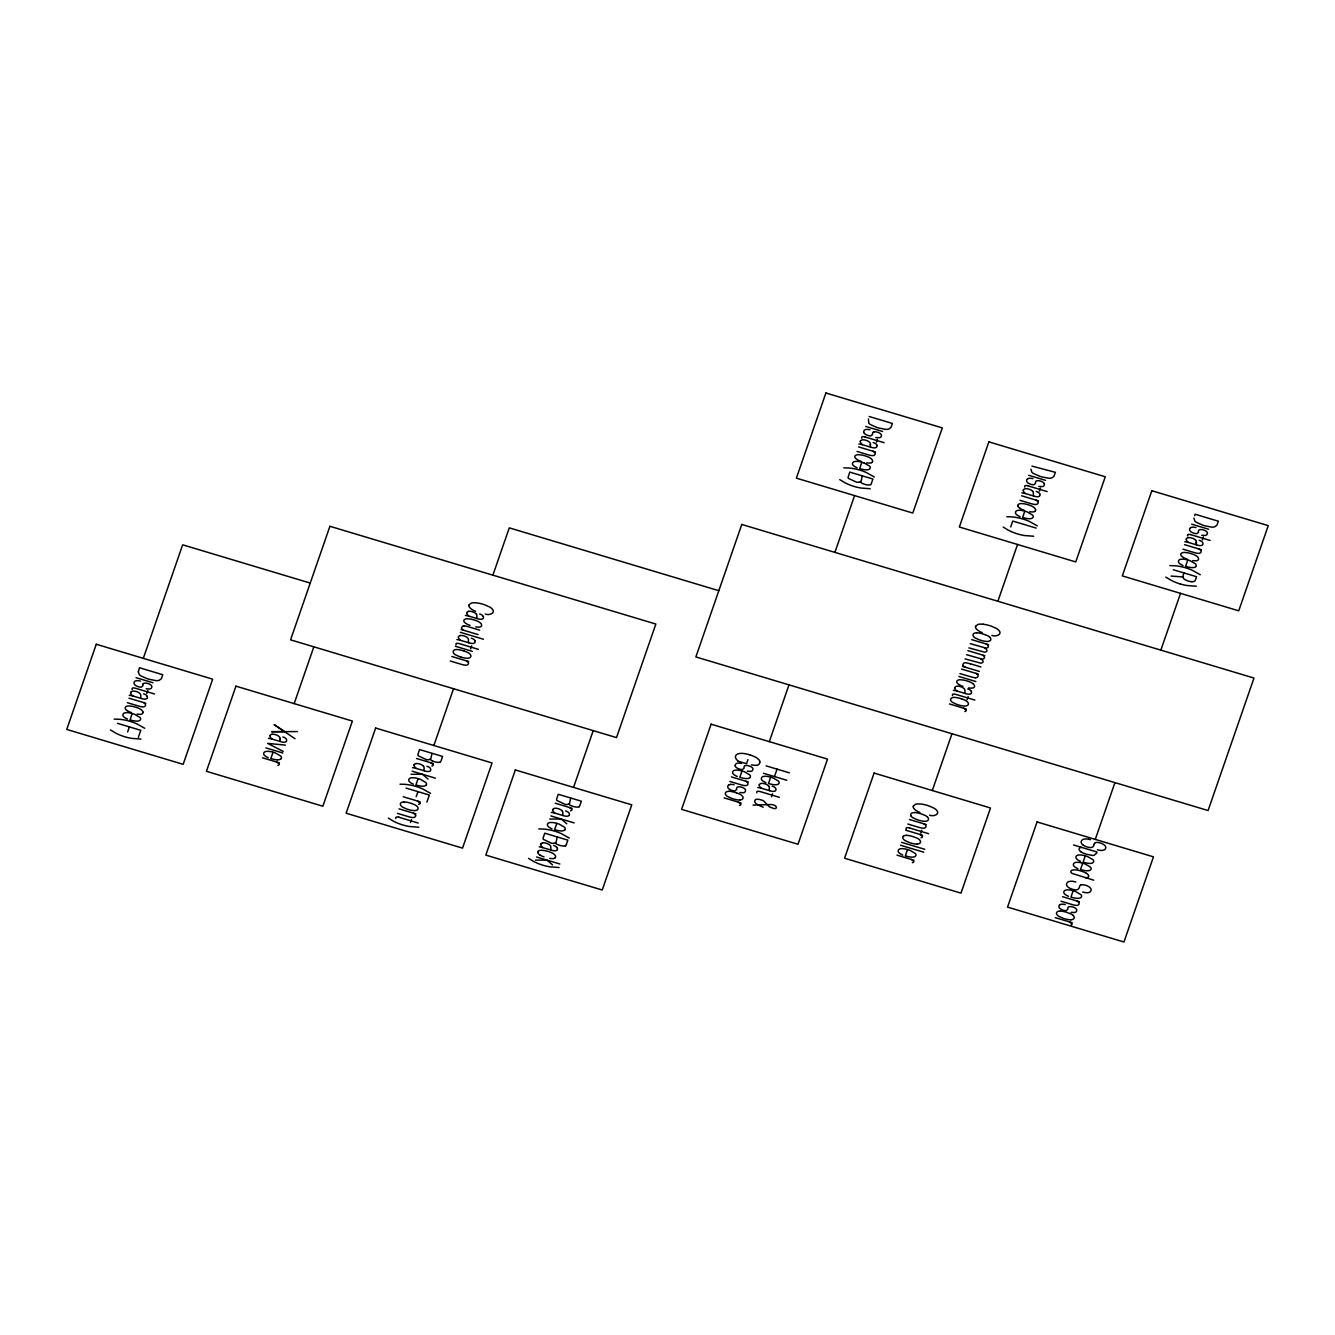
<?xml version="1.0" encoding="UTF-8"?>
<svg xmlns="http://www.w3.org/2000/svg" width="1335" height="1335" viewBox="0 0 1335 1335"><rect width="100%" height="100%" fill="white"/><g stroke="black" fill="none" stroke-linecap="round" stroke-linejoin="round"><path stroke-width="1.5" d="M280.016 739.807L280.05 738.472M860.491 441.251A7.059 2.904 16.2 0 1 862.26 439.849A4.856 2.002 16.2 0 1 869.586 442.336A6.575 2.703 16.2 0 1 870.337 443.504A15.553 6.391 16.2 0 1 870.387 444.021L870.37 445.423A27.418 11.281 16.2 0 0 870.553 447.075L870.754 447.175A13.483 5.557 16.2 0 0 872.523 447.659A4.389 1.802 16.2 0 0 875.66 447.676L876.428 447.308M955.026 687.608A7.059 2.904 16.2 0 1 956.794 686.207A4.856 2.002 16.2 0 1 964.12 688.676A6.575 2.703 16.2 0 1 964.871 689.861A15.553 6.391 16.2 0 1 964.921 690.362L964.921 691.78A27.418 11.281 16.2 0 0 965.088 693.432L965.305 693.533A13.483 5.557 16.2 0 0 967.057 694A4.389 1.802 16.2 0 0 970.195 694.033L970.979 693.666M870.403 444.338L870.37 445.239M415.619 815.685L415.585 816.035A10.513 4.322 16.2 0 1 415.402 816.536L414.501 817.304A4.222 1.736 16.2 0 1 412.999 817.554L411.747 817.437A12.833 5.29 16.2 0 1 407.876 816.486L397.48 813.382M1030.937 469.186L1031.771 472.039A7.509 3.087 16.2 0 0 1032.589 472.874A7.593 3.121 16.2 0 0 1033.24 473.358L1039.681 476.245A26.166 10.763 16.2 0 0 1041.901 476.929L1048.476 478.214A8.227 3.388 16.2 0 0 1051.713 477.947L1053.882 476.411L1055.401 472.34L1031.905 466.082M1193.907 518.063L1194.742 520.917A7.593 3.121 16.2 0 0 1196.227 522.235L1202.651 525.122A26.166 10.763 16.2 0 0 1204.871 525.806L1211.446 527.091A8.227 3.388 16.2 0 0 1214.683 526.824L1216.869 525.272L1218.388 521.217L1195.092 514.242L1194.658 515.677M868.417 418.873L868.801 423.162A7.593 3.121 16.2 0 0 870.27 424.48L876.711 427.367A26.166 10.763 16.2 0 0 878.931 428.051L885.505 429.336A8.227 3.388 16.2 0 0 888.743 429.069L890.912 427.534L892.431 423.462L869.152 416.487M565.639 845.873A6.859 2.82 16.2 0 1 557.596 844.538A3.655 1.502 16.2 0 1 555.844 843.436L557.162 837.162M143.312 658.372L182.661 544.813L310.237 583.078M132.215 713.574L130.012 719.915A29.02 11.948 16.2 0 0 133.483 720.733A9.428 3.871 16.2 0 0 136.387 721.134A7.176 2.954 16.2 0 0 140.142 720.082A9.779 4.022 16.2 0 0 140.642 718.881A7.543 3.104 16.2 0 0 139.975 717.446L134.518 714.242A41.752 17.171 16.2 0 0 131.447 713.341A8.294 3.404 16.2 0 0 125.323 712.756A6.792 2.787 16.2 0 0 123.471 713.574A12.415 5.106 16.2 0 0 122.853 714.976L122.937 715.56A6.525 2.687 16.2 0 0 123.521 716.545L124.322 717.295A5.307 2.186 16.2 0 0 125.306 717.946A32.39 13.333 16.2 0 0 127.459 719.081M127.626 731.981L129.395 726.891M146.767 693.482L147.801 690.512M138.356 737.337L140.776 730.312L117.513 723.336M273.024 752.239L270.821 758.58A29.02 11.948 16.2 0 0 274.292 759.398A9.428 3.871 16.2 0 0 277.196 759.799M294.167 703.612L313.842 646.824M418.072 778.655L415.886 784.997A29.02 11.948 16.2 0 0 419.34 785.814A9.428 3.871 16.2 0 0 422.244 786.215A7.176 2.954 16.2 0 0 426.015 785.164M416.186 796.728L417.955 791.622M433.858 745.497L453.533 688.726M492.882 575.168L509.286 527.859L718.814 590.687M431.939 753.507L430.621 759.782A3.655 1.502 16.2 0 0 432.273 760.933M410.462 822.544L411.497 819.59M470.654 648.86L471.689 645.906M426.9 802.068L429.336 795.059L406.074 788.084M556.778 823.395L554.592 829.736A29.02 11.948 16.2 0 0 558.047 830.554A9.428 3.871 16.2 0 0 560.95 830.954A7.176 2.954 16.2 0 0 564.722 829.903M573.549 787.4L593.224 730.612M570.646 798.23L569.327 804.521A3.655 1.502 16.2 0 0 570.996 805.656M566.457 844.137L567.842 840.132L544.747 833.19L543.128 838.03A9.245 3.805 16.2 0 0 543.328 839.365L551.472 843.236A5.774 2.37 16.2 0 0 553.591 843.37M741.993 771.013L739.807 777.354A29.02 11.948 16.2 0 0 743.261 778.171A9.428 3.871 16.2 0 0 746.165 778.572A7.176 2.954 16.2 0 0 749.936 777.537M747.95 759.598L746.532 763.703L738.105 761.184M861.826 462.294L859.64 468.635A29.02 11.948 16.2 0 0 863.111 469.469A9.428 3.871 16.2 0 0 866.014 469.87A7.176 2.954 16.2 0 0 869.769 468.819A9.779 4.022 16.2 0 0 870.27 467.6A7.543 3.104 16.2 0 0 869.602 466.165L864.146 462.978M769.31 741.643L788.985 684.872M834.909 552.39L854.584 495.602M862.21 476.061L860.891 482.352A3.655 1.502 16.2 0 0 862.543 483.504A6.859 2.82 16.2 0 0 870.687 484.789M876.394 442.202L877.429 439.248M770.695 777.22L768.493 783.545A29.02 11.948 16.2 0 0 771.964 784.379A9.428 3.871 16.2 0 0 774.867 784.78A7.176 2.954 16.2 0 0 778.639 783.728A9.779 4.022 16.2 0 0 779.123 782.51A7.543 3.104 16.2 0 0 778.455 781.075L772.998 777.888A41.752 17.171 16.2 0 0 769.928 776.987A8.294 3.404 16.2 0 0 763.804 776.386A6.792 2.787 16.2 0 0 761.951 777.22A12.415 5.106 16.2 0 0 761.334 778.605L761.417 779.206A6.525 2.687 16.2 0 0 762.001 780.191L762.802 780.925A5.307 2.186 16.2 0 0 763.787 781.576A32.39 13.333 16.2 0 0 765.94 782.711M774.484 776.569L777.053 769.144M771.513 796.795L772.531 793.824M1010.712 526.975L1012.764 521.067L1036.127 528.076M907.533 849.594L905.33 855.935A29.02 11.948 16.2 0 0 908.801 856.753A9.428 3.871 16.2 0 0 911.705 857.153A7.176 2.954 16.2 0 0 915.476 856.102A9.779 4.022 16.2 0 0 915.96 854.901A7.543 3.104 16.2 0 0 915.293 853.466L909.836 850.261A41.752 17.171 16.2 0 0 906.765 849.36A8.294 3.404 16.2 0 0 900.641 848.76A6.792 2.787 16.2 0 0 898.789 849.594A12.415 5.106 16.2 0 0 898.171 850.996L898.255 851.58A6.525 2.687 16.2 0 0 898.839 852.564L899.64 853.315A5.307 2.186 16.2 0 0 900.624 853.966A32.39 13.333 16.2 0 0 902.777 855.101M1024.813 511.171L1022.61 517.513A29.02 11.948 16.2 0 0 1026.081 518.347A9.428 3.871 16.2 0 0 1028.985 518.731A7.176 2.954 16.2 0 0 1032.756 517.696A9.779 4.022 16.2 0 0 1033.24 516.478A7.543 3.104 16.2 0 0 1032.572 515.043L1027.116 511.856A41.752 17.171 16.2 0 0 1024.045 510.938A8.294 3.404 16.2 0 0 1017.921 510.354A6.792 2.787 16.2 0 0 1016.068 511.188A12.415 5.106 16.2 0 0 1015.451 512.573L1015.534 513.157A6.525 2.687 16.2 0 0 1016.119 514.159L1016.92 514.893A5.307 2.186 16.2 0 0 1017.904 515.544A32.39 13.333 16.2 0 0 1020.057 516.678M932.297 790.52L951.972 733.733M997.879 601.267L1017.554 544.48M920.816 833.173L921.834 830.22M967.107 699.59L968.142 696.636M1039.381 491.08L1040.399 488.126M1073.156 890.795L1070.97 897.137A29.02 11.948 16.2 0 0 1074.425 897.954A9.428 3.871 16.2 0 0 1077.328 898.355A7.176 2.954 16.2 0 0 1081.1 897.304A9.779 4.022 16.2 0 0 1081.6 896.102A7.543 3.104 16.2 0 0 1080.933 894.667L1075.476 891.463A41.752 17.171 16.2 0 0 1072.405 890.562A8.294 3.404 16.2 0 0 1066.281 889.961A6.792 2.787 16.2 0 0 1064.429 890.795A12.415 5.106 16.2 0 0 1063.811 892.197L1063.878 892.781A6.525 2.687 16.2 0 0 1064.462 893.766L1065.263 894.517A5.307 2.186 16.2 0 0 1066.264 895.168A32.39 13.333 16.2 0 0 1068.417 896.302M1082.718 863.228L1080.516 869.569A29.02 11.948 16.2 0 0 1083.987 870.387A9.428 3.871 16.2 0 0 1086.89 870.787A7.176 2.954 16.2 0 0 1090.662 869.736A9.779 4.022 16.2 0 0 1091.146 868.534A7.543 3.104 16.2 0 0 1090.478 867.099L1085.021 863.895A41.752 17.171 16.2 0 0 1081.951 862.994A8.294 3.404 16.2 0 0 1075.826 862.41A6.792 2.787 16.2 0 0 1073.974 863.228A12.415 5.106 16.2 0 0 1073.373 864.629L1073.44 865.213A6.525 2.687 16.2 0 0 1074.024 866.198L1074.825 866.949A5.307 2.186 16.2 0 0 1075.81 867.6A32.39 13.333 16.2 0 0 1077.962 868.735M1085.272 855.868L1083.069 862.21A29.02 11.948 16.2 0 0 1086.54 863.044A9.428 3.871 16.2 0 0 1089.443 863.428A7.176 2.954 16.2 0 0 1093.198 862.393A9.779 4.022 16.2 0 0 1093.699 861.175A7.543 3.104 16.2 0 0 1093.031 859.74L1087.574 856.553A41.752 17.171 16.2 0 0 1084.504 855.635A8.294 3.404 16.2 0 0 1078.38 855.051A6.792 2.787 16.2 0 0 1076.527 855.885A12.415 5.106 16.2 0 0 1075.91 857.27L1075.993 857.854A6.525 2.687 16.2 0 0 1076.577 858.839L1077.378 859.59A5.307 2.186 16.2 0 0 1078.363 860.241A32.39 13.333 16.2 0 0 1080.516 861.375M1187.783 560.049L1185.58 566.39A29.02 11.948 16.2 0 0 1189.051 567.208A9.428 3.871 16.2 0 0 1191.955 567.609A7.176 2.954 16.2 0 0 1195.726 566.574M1183.961 572.949L1183.261 574.968A23.563 9.695 16.2 0 0 1183.044 576.219L1183.044 576.353A32.257 13.267 16.2 0 0 1183.06 577.054A15.136 6.224 16.2 0 0 1183.361 578.055L1184.162 579.073A6.909 2.837 16.2 0 0 1185.43 579.907A7.159 2.954 16.2 0 0 1187.299 580.725A5.774 2.386 16.2 0 0 1191.271 581.676M1095.267 839.398L1114.942 782.61M1160.849 650.128L1180.524 593.357M1202.351 539.957L1203.369 536.987M147.217 698.122L147.234 698.088A12.015 4.939 16.2 0 0 147.2 696.353M474.926 642.469L474.943 642.435A12.015 4.939 16.2 0 0 474.91 640.7M483.32 618.272L483.32 618.239A12.015 4.939 16.2 0 0 483.287 616.503M430.554 770.529L430.571 770.479A12.015 4.939 16.2 0 0 430.537 768.743A4.889 2.019 16.2 0 0 429.453 767.441A3.671 1.519 16.2 0 0 426.9 766.273M557.296 849.778L557.312 849.744A12.015 4.939 16.2 0 0 557.279 848.009M876.845 446.841L876.861 446.808A12.015 4.939 16.2 0 0 876.828 445.072M775.785 790.403L775.785 790.353A12.015 4.939 16.2 0 0 775.752 788.618A4.889 2.019 16.2 0 0 774.684 787.316A3.671 1.519 16.2 0 0 772.131 786.148M971.379 693.199L971.396 693.149A12.015 4.939 16.2 0 0 971.363 691.43M1202.802 544.597L1202.802 544.563A12.015 4.939 16.2 0 0 1202.768 542.828A4.889 2.019 16.2 0 0 1201.7 541.526A3.671 1.519 16.2 0 0 1199.147 540.358M569.244 815.301L569.277 815.218A12.015 4.939 16.2 0 0 569.244 813.482A4.889 2.019 16.2 0 0 568.159 812.181A3.671 1.519 16.2 0 0 565.606 811.012M1039.798 495.769L1039.832 495.686A12.015 4.939 16.2 0 0 1039.798 493.95M538.072 851.396L538.823 850.795A8.811 3.621 16.2 0 1 541.409 850.245L544.597 850.579A15.987 6.575 16.2 0 1 548.535 851.58A10.93 4.489 16.2 0 1 552.557 853.182L554.309 854.35A11.464 4.723 16.2 0 1 555.61 856.403A8.277 3.404 16.2 0 1 554.743 858.121M903.311 836.377L903.061 836.711A11.297 4.639 16.2 0 0 902.894 837.078A8.811 3.621 16.2 0 0 903.344 839.031L903.561 839.314A6.909 2.854 16.2 0 0 905.13 840.616L909.419 842.552A16.738 6.892 16.2 0 0 910.837 843.002A9.712 4.005 16.2 0 0 917.295 844.087M143.195 683.737L142.795 684.721A10.43 4.289 16.2 0 1 142.895 685.806L141.343 687.091A2.92 1.202 16.2 0 1 140.225 687.108A4.672 1.919 16.2 0 1 137.622 686.49L135.786 685.556A6.875 2.82 16.2 0 1 134.985 684.922A5.774 2.37 16.2 0 1 134.168 683.87L134.051 683.453A11.197 4.606 16.2 0 1 135.169 681.1A5.941 2.453 16.2 0 1 136.854 680.683L137.805 680.683A3.955 1.635 16.2 0 1 138.723 680.767L140.375 681.034M1080.549 885.088L1079.965 885.589A11.364 4.672 16.2 0 0 1079.564 886.49A25.448 10.48 16.2 0 1 1078.263 889.127A7.96 3.271 16.2 0 1 1077.161 889.677A4.138 1.702 16.2 0 1 1075.593 889.861A4.806 1.986 16.2 0 1 1073.64 889.561A15.953 6.558 16.2 0 1 1071.771 889.06A5.924 2.436 16.2 0 1 1068.701 887.558A7.96 3.271 16.2 0 1 1066.698 885.289A11.531 4.739 16.2 0 1 1066.782 883.303L1067.399 882.502A8.227 3.388 16.2 0 1 1068.15 881.868A9.629 3.972 16.2 0 1 1071.554 881.25A4.606 1.902 16.2 0 1 1073.323 881.417L1074.091 881.601A31.606 13 16.2 0 1 1075.843 882.018M440.216 762.018L440.483 761.801A27.935 11.498 16.2 0 0 441.201 760.466L442.636 756.461L419.524 749.536L417.905 754.442A9.245 3.805 16.2 0 0 418.105 755.71L426.249 759.582M1095.217 842.769L1094.633 843.269A11.364 4.672 16.2 0 0 1094.216 844.171M565.373 845.706L565.706 845.455A27.935 11.498 16.2 0 0 566.424 844.12M482.903 618.739L482.102 619.09A4.389 1.802 16.2 0 1 478.981 619.09A13.483 5.557 16.2 0 1 477.229 618.606L468.919 616.136A8.794 3.621 16.2 0 0 465.314 615.435M286.074 741.693L285.29 742.043A4.389 1.802 16.2 0 1 282.169 742.043A13.483 5.557 16.2 0 1 280.417 741.559L272.09 739.073A8.794 3.621 16.2 0 0 268.485 738.372M430.137 770.996L429.336 771.346A4.389 1.802 16.2 0 1 426.215 771.33A13.483 5.557 16.2 0 1 424.463 770.846L416.153 768.376A8.794 3.621 16.2 0 0 412.548 767.675M568.843 815.718L568.042 816.069A4.389 1.802 16.2 0 1 564.922 816.069A13.483 5.557 16.2 0 1 563.17 815.585L554.859 813.115A8.794 3.621 16.2 0 0 551.255 812.414M1202.251 545.131L1201.583 545.414A4.389 1.802 16.2 0 1 1198.463 545.414A13.483 5.557 16.2 0 1 1196.711 544.914L1188.4 542.444A8.794 3.621 16.2 0 0 1184.796 541.743M146.817 698.589L146.016 698.939A4.389 1.802 16.2 0 1 142.895 698.923A13.483 5.557 16.2 0 1 141.143 698.439L132.816 695.969M474.509 642.936L473.725 643.286A4.389 1.802 16.2 0 1 470.604 643.27A13.483 5.557 16.2 0 1 468.852 642.786L460.525 640.316A8.794 3.621 16.2 0 0 456.92 639.615M1039.348 496.219L1038.613 496.537A4.389 1.802 16.2 0 1 1035.493 496.537A13.483 5.557 16.2 0 1 1033.741 496.053L1025.43 493.566A8.794 3.621 16.2 0 0 1021.809 492.865M556.879 850.245L556.078 850.595A4.389 1.802 16.2 0 1 552.957 850.595A13.483 5.557 16.2 0 1 551.205 850.111M775.368 790.871L774.567 791.221A4.389 1.802 16.2 0 1 771.446 791.204A13.483 5.557 16.2 0 1 769.694 790.72L761.384 788.251A8.794 3.621 16.2 0 0 757.779 787.55M874.058 431.906L875.493 431.806A3.287 1.352 16.2 0 1 876.444 431.923L878.13 432.406A4.038 1.652 16.2 0 1 879.548 433.057L880.049 433.391A5.824 2.403 16.2 0 1 880.683 433.908L880.85 434.075A4.489 1.836 16.2 0 1 881.35 434.86A12.883 5.307 16.2 0 1 881.3 436.094A10.663 4.389 16.2 0 1 880.766 437.046A6.725 2.77 16.2 0 1 879.281 437.73L875.777 437.546M730.612 784.429L731.563 784.396A3.955 1.635 16.2 0 1 732.464 784.479L734.116 784.746M753.04 805.105L771.463 804.521A6.542 2.687 16.2 0 1 773.716 805.005L774.066 805.139A2.536 1.051 16.2 0 1 775.001 805.572L775.919 806.373A5.957 2.453 16.2 0 1 776.336 807.808L775.819 808.359A3.137 1.285 16.2 0 1 775.101 808.543L774.784 808.576A3.721 1.535 16.2 0 1 773.799 808.526L769.461 806.874L763.703 800.967A6.024 2.47 16.2 0 0 761.701 800.049L759.064 799.365A5.056 2.086 16.2 0 0 757.396 799.264L756.411 799.365A6.959 2.854 16.2 0 0 755.343 799.732C752.273 803.353 760.566 805.973 763.186 807.241M843.803 467.851L848.776 468.001A24.113 9.929 16.2 0 1 859.873 470.12A22.778 9.378 16.2 0 1 866.432 472.59L874.325 476.995M1006.79 516.712L1011.746 516.879A24.113 9.929 16.2 0 1 1022.844 518.998A22.778 9.378 16.2 0 1 1029.402 521.451L1037.312 525.873M1169.76 565.589L1174.717 565.74A24.113 9.929 16.2 0 1 1185.814 567.859A22.778 9.378 16.2 0 1 1192.372 570.329L1200.282 574.751M114.176 719.114L119.149 719.265A24.113 9.929 16.2 0 1 130.246 721.384A22.778 9.378 16.2 0 1 136.804 723.854L144.714 728.276M400.049 784.196L405.006 784.346A24.113 9.929 16.2 0 1 416.103 786.465A22.778 9.378 16.2 0 1 422.678 788.935L430.571 793.357M538.756 828.935L543.712 829.085A24.113 9.929 16.2 0 1 554.826 831.204A22.778 9.378 16.2 0 1 561.384 833.674L569.277 838.08M297.438 731.58L271.572 731.697L284.539 731.63L274.109 724.588L295.018 738.739M411.013 774.317L422.444 774.267L428.051 779.073M549.736 819.039L561.151 818.989L566.774 823.812M535.485 860.141L546.899 860.09L552.523 864.896M870.253 488.743L861.075 488.043A22.778 9.378 16.2 0 1 854.2 486.474A23.913 9.846 16.2 0 1 844.755 482.636L839.732 479.599M1033.707 536.236L1024.529 535.535A22.778 9.378 16.2 0 1 1017.654 533.95A23.913 9.846 16.2 0 1 1008.209 530.129L1003.186 527.091M1196.293 586.232L1187.115 585.531A22.778 9.378 16.2 0 1 1180.24 583.962M140.959 739.073L131.781 738.372A22.778 9.378 16.2 0 1 124.906 736.803A23.913 9.846 16.2 0 1 115.461 732.965L110.438 729.928M418.823 827.233L409.645 826.532A22.778 9.378 16.2 0 1 402.769 824.963A23.913 9.846 16.2 0 1 393.324 821.125L388.301 818.088M559.081 867.533L549.886 866.816A22.778 9.378 16.2 0 1 543.028 865.247A23.913 9.846 16.2 0 1 533.566 861.425L528.56 858.372M975.484 677.746L974.233 677.629A12.833 5.29 16.2 0 1 970.361 676.678L959.965 673.591M1182.943 576.954L1171.095 576.069M285.39 745.114L267.634 743.378L283.204 751.421M983.211 624.246L980.391 624.096A8.978 3.688 16.2 0 0 977.787 624.563L976.219 625.748A16.07 6.608 16.2 0 0 975.885 626.415M1038.764 486.424L1042.251 486.591A6.725 2.77 16.2 0 0 1043.72 485.923A10.663 4.389 16.2 0 0 1044.27 484.972A12.883 5.307 16.2 0 0 1044.337 483.737M1201.734 535.285L1205.238 535.468A6.725 2.77 16.2 0 0 1206.707 534.801A10.663 4.389 16.2 0 0 1207.241 533.85A12.883 5.307 16.2 0 0 1207.307 532.615A4.489 1.836 16.2 0 0 1206.807 531.831L1206.64 531.664A5.824 2.403 16.2 0 0 1205.989 531.13L1205.505 530.813A4.038 1.652 16.2 0 0 1204.087 530.162L1202.401 529.678A3.287 1.352 16.2 0 0 1201.433 529.561L1200.015 529.645A5.09 2.086 16.2 0 0 1198.78 530.212L1198.379 531.197A10.43 4.289 16.2 0 1 1198.463 532.281L1196.928 533.566A2.92 1.202 16.2 0 1 1195.793 533.583A4.672 1.919 16.2 0 1 1193.206 532.965L1191.354 532.031A6.875 2.82 16.2 0 1 1190.553 531.413A5.774 2.37 16.2 0 1 1189.735 530.345L1189.619 529.928A11.197 4.606 16.2 0 1 1190.737 527.575M146.149 688.81L149.654 688.993A6.725 2.77 16.2 0 0 151.122 688.326A10.663 4.389 16.2 0 0 151.673 687.375A12.883 5.307 16.2 0 0 151.739 686.14A4.489 1.836 16.2 0 0 151.222 685.356L151.055 685.172A5.824 2.403 16.2 0 0 150.421 684.655L149.921 684.338A4.038 1.652 16.2 0 0 148.519 683.687L146.833 683.203A3.287 1.352 16.2 0 0 145.865 683.086L144.43 683.17A5.09 2.086 16.2 0 0 143.195 683.737M747.3 771.213L750.787 771.396A6.725 2.77 16.2 0 0 752.256 770.729A10.663 4.389 16.2 0 0 752.807 769.778A12.883 5.307 16.2 0 0 752.873 768.543A4.489 1.836 16.2 0 0 752.356 767.742L752.189 767.575A5.824 2.403 16.2 0 0 751.555 767.058L751.054 766.741A4.038 1.652 16.2 0 0 749.653 766.09L747.967 765.606A3.287 1.352 16.2 0 0 746.999 765.489L745.581 765.572A5.09 2.086 16.2 0 0 744.346 766.14L743.962 767.241A10.43 4.289 16.2 0 1 744.029 768.209L742.494 769.494A2.92 1.202 16.2 0 1 741.359 769.511A4.672 1.919 16.2 0 1 738.756 768.893L736.92 767.959A6.875 2.82 16.2 0 1 736.119 767.325A5.774 2.37 16.2 0 1 735.301 766.273L735.184 765.839M739.907 792.539L743.411 792.723A6.725 2.77 16.2 0 0 744.88 792.039A10.663 4.389 16.2 0 0 745.414 791.088A12.883 5.307 16.2 0 0 745.481 789.853A4.489 1.836 16.2 0 0 744.98 789.068L744.813 788.902A5.824 2.403 16.2 0 0 744.162 788.384L743.678 788.067A4.038 1.652 16.2 0 0 742.26 787.4L740.575 786.932A3.287 1.352 16.2 0 0 739.607 786.799L738.188 786.899A5.09 2.086 16.2 0 0 736.953 787.45L736.553 788.451A10.43 4.289 16.2 0 1 736.636 789.536L735.101 790.821A2.92 1.202 16.2 0 1 733.966 790.837A4.672 1.919 16.2 0 1 731.38 790.22L729.544 789.285A6.875 2.82 16.2 0 1 728.726 788.651A5.774 2.37 16.2 0 1 727.909 787.583L727.792 787.166A11.197 4.606 16.2 0 1 728.91 784.83M1071.071 912.322L1074.575 912.506A6.725 2.77 16.2 0 0 1076.043 911.822A10.663 4.389 16.2 0 0 1076.577 910.87A12.883 5.307 16.2 0 0 1076.661 909.636A4.489 1.836 16.2 0 0 1076.143 908.851L1075.977 908.684A5.824 2.403 16.2 0 0 1075.326 908.167L1074.842 907.85A4.038 1.652 16.2 0 0 1073.423 907.183L1071.738 906.715A3.287 1.352 16.2 0 0 1070.77 906.582L1069.352 906.682A5.09 2.086 16.2 0 0 1068.117 907.233L1067.75 908.351A10.43 4.289 16.2 0 1 1067.8 909.302L1066.264 910.603A2.92 1.202 16.2 0 1 1065.13 910.62M970.328 643.654L985.714 648.042A4.088 1.685 16.2 0 0 987.299 647.842L988.084 647.241A8.728 3.588 16.2 0 0 988.3 646.724L988.334 646.374A5.857 2.403 16.2 0 0 986.815 644.371L986.231 643.987M966.523 654.667L981.892 659.056A4.088 1.685 16.2 0 0 983.495 658.839L984.279 658.238A8.728 3.588 16.2 0 0 984.496 657.721L984.512 657.371A5.857 2.403 16.2 0 0 982.994 655.368M870.003 429.753L868.351 429.486A3.955 1.635 16.2 0 0 867.433 429.403L866.498 429.419A5.941 2.453 16.2 0 0 864.896 429.87A11.197 4.606 16.2 0 0 863.728 432.173M1032.973 478.631L1031.321 478.364A3.955 1.635 16.2 0 0 1030.42 478.28L1029.469 478.297A5.941 2.453 16.2 0 0 1027.867 478.748M1195.943 527.509L1194.291 527.242A3.955 1.635 16.2 0 0 1193.39 527.158L1192.439 527.175A5.941 2.453 16.2 0 0 1190.837 527.625M741.509 763.436L739.857 763.169A3.955 1.635 16.2 0 0 738.956 763.086L738.005 763.103A5.941 2.453 16.2 0 0 736.403 763.553A11.197 4.606 16.2 0 0 735.235 765.856M1065.28 904.529L1063.628 904.262A3.955 1.635 16.2 0 0 1062.727 904.179L1061.792 904.196A5.941 2.453 16.2 0 0 1060.174 904.646M991.855 635.36C995.309 637.095 1003.169 634.609 998.697 630.187A9.779 4.022 16.2 0 0 996.411 628.418L991.421 626.198A17.121 7.042 16.2 0 0 983.194 624.229M485.222 614C488.693 615.735 496.52 613.249 492.064 608.827A9.779 4.022 16.2 0 0 489.761 607.058L484.789 604.838A17.121 7.042 16.2 0 0 476.562 602.869L473.758 602.736A8.978 3.688 16.2 0 0 471.155 603.203L469.586 604.388A16.07 6.608 16.2 0 0 469.252 605.055M929.56 815.151C932.981 816.87 940.875 814.433 936.386 809.978A9.779 4.022 16.2 0 0 934.099 808.209L929.127 806.006A17.121 7.042 16.2 0 0 920.9 804.02L918.079 803.887A8.978 3.688 16.2 0 0 915.476 804.354L913.908 805.539A16.07 6.608 16.2 0 0 913.574 806.207M751.471 764.855L754.108 765.255A5.907 2.436 16.2 0 0 754.709 765.305A7.176 2.954 16.2 0 0 756.411 765.239M1097.37 849.778L1100.39 850.362A4.389 1.802 16.2 0 0 1101.308 850.428A6.141 2.52 16.2 0 0 1102.944 850.295A9.045 3.721 16.2 0 0 1104.379 849.778A10.43 4.289 16.2 0 0 1105.063 849.294L1105.18 849.143A28.385 11.681 16.2 0 0 1105.43 848.693L1105.58 848.359A11.03 4.539 16.2 0 0 1105.43 846.273A7.71 3.171 16.2 0 0 1104.162 844.888A5.841 2.403 16.2 0 0 1098.355 842.535A5.407 2.219 16.2 0 0 1095.434 842.652M1082.702 892.08L1085.739 892.664A4.389 1.802 16.2 0 0 1086.64 892.748A6.141 2.52 16.2 0 0 1088.275 892.614A9.045 3.721 16.2 0 0 1089.71 892.097A10.43 4.289 16.2 0 0 1090.395 891.613L1090.511 891.463A28.385 11.681 16.2 0 0 1090.762 891.012L1090.929 890.679A11.03 4.539 16.2 0 0 1090.762 888.593A7.71 3.171 16.2 0 0 1089.494 887.208A5.924 2.436 16.2 0 0 1085.822 885.305A5.841 2.403 16.2 0 0 1083.703 884.855A5.407 2.219 16.2 0 0 1080.766 884.972M1088.759 839.281L1087.992 839.114A4.606 1.902 16.2 0 0 1086.223 838.947A9.629 3.972 16.2 0 0 1082.802 839.531A8.227 3.388 16.2 0 0 1082.084 840.182M861.042 461.259L859.49 460.742A4.489 1.852 16.2 0 1 858.705 460.408A13.066 5.373 16.2 0 1 856.786 459.273A6.391 2.637 16.2 0 1 854.834 456.854A11.798 4.856 16.2 0 1 855.067 455.802L855.818 455.218A8.811 3.621 16.2 0 1 858.405 454.668L861.609 455.001A15.987 6.575 16.2 0 1 865.547 456.003A10.93 4.489 16.2 0 1 869.552 457.588L871.304 458.773A11.464 4.723 16.2 0 1 872.606 460.825A8.277 3.404 16.2 0 1 871.738 462.544M1024.012 510.137L1022.46 509.62A4.489 1.852 16.2 0 1 1021.692 509.269A13.066 5.373 16.2 0 1 1019.756 508.151M1186.982 559.015L1185.43 558.497A4.489 1.852 16.2 0 1 1184.662 558.147A13.066 5.373 16.2 0 1 1182.727 557.029A6.391 2.637 16.2 0 1 1180.791 554.592A11.798 4.856 16.2 0 1 1181.024 553.558L1181.775 552.974A8.811 3.621 16.2 0 1 1184.362 552.423L1187.549 552.74A15.987 6.575 16.2 0 1 1191.487 553.758A10.93 4.489 16.2 0 1 1195.509 555.343L1197.261 556.528A11.464 4.723 16.2 0 1 1198.546 558.564A8.277 3.404 16.2 0 1 1197.695 560.299A4.956 2.036 16.2 0 1 1196.344 560.75A7.66 3.154 16.2 0 1 1194.641 560.783A12.983 5.34 16.2 0 1 1192.689 560.567M962.952 686.323L961.4 685.823A4.489 1.852 16.2 0 1 960.633 685.472A13.066 5.373 16.2 0 1 958.697 684.338A6.391 2.637 16.2 0 1 956.761 681.918A11.798 4.856 16.2 0 1 956.978 680.867L957.729 680.283A8.811 3.621 16.2 0 1 960.316 679.732L963.52 680.066A15.987 6.575 16.2 0 1 967.458 681.067A10.93 4.489 16.2 0 1 971.463 682.669L973.232 683.837M470.053 625.347L468.502 624.83A4.489 1.852 16.2 0 1 467.734 624.48A13.066 5.373 16.2 0 1 465.798 623.345A6.391 2.637 16.2 0 1 463.862 620.925A11.798 4.856 16.2 0 1 464.079 619.891L464.83 619.307A8.811 3.621 16.2 0 1 467.417 618.739L470.621 619.073A15.987 6.575 16.2 0 1 474.559 620.074A10.93 4.489 16.2 0 1 478.564 621.676L480.333 622.844A11.464 4.723 16.2 0 1 481.618 624.897A8.277 3.404 16.2 0 1 480.75 626.616A4.956 2.036 16.2 0 1 479.415 627.083A7.66 3.154 16.2 0 1 477.696 627.116A12.983 5.34 16.2 0 1 475.761 626.899M131.414 712.54L129.862 712.022A4.489 1.852 16.2 0 1 129.078 711.672A13.066 5.373 16.2 0 1 127.159 710.554M544.029 856.853L542.477 856.336A4.489 1.852 16.2 0 1 541.71 855.985A13.066 5.373 16.2 0 1 539.774 854.851M539.29 846.941A8.794 3.621 16.2 0 1 542.894 847.658L551.205 850.111M870.553 447.125L862.443 444.705A8.794 3.621 16.2 0 0 858.839 444.004M965.088 693.466L956.995 691.046A8.794 3.621 16.2 0 0 953.374 690.345M865.714 426.416L882.585 431.472M1028.684 475.293L1045.555 480.35M1191.654 524.171L1208.542 529.227M864.83 436.912L884.154 442.703M1027.816 485.79L1047.141 491.58M1190.787 534.667L1210.111 540.458M858.605 446.908L875.476 451.964M1021.575 495.786L1038.463 500.842M1184.562 544.663L1201.433 549.72M857.037 451.447L867.416 454.551A12.833 5.29 16.2 0 0 871.321 455.519L872.556 455.602A4.222 1.736 16.2 0 0 874.058 455.352L874.959 454.584A10.513 4.322 16.2 0 0 875.143 454.1L875.176 453.733A6.325 2.603 16.2 0 0 873.657 451.647L873.073 451.247M1020.007 500.325L1030.386 503.428A12.833 5.29 16.2 0 0 1034.291 504.396L1035.526 504.48A4.222 1.736 16.2 0 0 1037.028 504.23L1037.929 503.462A10.513 4.322 16.2 0 0 1038.129 502.961L1038.146 502.611A6.325 2.603 16.2 0 0 1036.644 500.508L1036.043 500.124M1182.977 549.186L1193.373 552.306A12.833 5.29 16.2 0 0 1197.261 553.274L1198.513 553.358A4.222 1.736 16.2 0 0 1200.015 553.107L1200.899 552.34A10.513 4.322 16.2 0 0 1201.1 551.839L1201.116 551.489A6.325 2.603 16.2 0 0 1199.614 549.386L1199.014 549.002M1173.298 569.745L1196.577 576.72L1195.342 580.141A7.876 3.237 16.2 0 1 1192.889 581.726M971.73 639.632L988.651 644.722M968.876 647.892L984.462 652.114A4.038 1.652 16.2 0 0 985.614 651.997L986.598 651.413A8.36 3.438 16.2 0 0 986.899 650.779A6.108 2.52 16.2 0 0 986.014 648.96L984.646 647.942M967.908 650.646L984.846 655.719M965.055 658.889L980.658 663.128A4.038 1.652 16.2 0 0 981.792 662.994L982.777 662.41A8.36 3.438 16.2 0 0 983.077 661.776A6.108 2.52 16.2 0 0 982.21 659.974L980.824 658.956M970.445 663.795L980.891 666.933M962.468 666.332L979.356 671.405M961.534 669.052L978.405 674.108M958.964 676.478L975.835 681.534M974.867 700.091L955.543 694.3A4.272 1.752 16.2 0 0 953.023 694.1A5.407 2.219 16.2 0 0 952.522 695.585M949.435 703.945L966.323 709.019M479.615 630.137L469.169 626.999A9.846 4.055 16.2 0 0 463.996 625.881M461.192 629.536L478.064 634.592M460.291 632.306L483.487 639.248M478.414 649.361L459.09 643.57A4.272 1.752 16.2 0 0 456.553 643.37A5.407 2.219 16.2 0 0 456.069 644.855M455.385 646.273L472.273 651.346M451.847 656.486L468.735 661.543M1073.524 844.972L1096.869 851.964A7.609 3.137 16.2 0 1 1096.803 852.898L1093.999 855.368A5.791 2.386 16.2 0 1 1092.614 855.451L1086.423 854.233A9.662 3.972 16.2 0 1 1080.566 851.596M450.279 661.025L460.658 664.129A12.833 5.29 16.2 0 0 464.563 665.097L465.798 665.18A4.222 1.736 16.2 0 0 467.3 664.93L468.201 664.163A10.513 4.322 16.2 0 0 468.385 663.679L468.418 663.311A6.325 2.603 16.2 0 0 466.916 661.226L466.315 660.825M766.073 765.856L789.352 772.832M763.486 773.282L786.782 780.257M909.402 819.49L926.273 824.546M907.833 824.029L918.213 827.133A12.833 5.29 16.2 0 0 922.101 828.101L923.353 828.184A4.222 1.736 16.2 0 0 924.855 827.934L925.739 827.166A10.513 4.322 16.2 0 0 925.939 826.682L925.973 826.315A6.325 2.603 16.2 0 0 924.454 824.229L923.87 823.828M1093.732 880.182L1072.088 873.407A4.873 2.002 16.2 0 1 1070.837 871.655L1070.904 871.371A7.426 3.054 16.2 0 1 1074.224 869.853A9.629 3.955 16.2 0 1 1080.432 870.871A12.232 5.04 16.2 0 1 1086.523 873.34M909.252 827.884L928.576 833.674M731.396 776.903L748.267 781.96M905.697 830.186L922.568 835.243M729.828 781.442L740.207 784.546A12.833 5.29 16.2 0 0 744.112 785.514L745.347 785.597A4.222 1.736 16.2 0 0 746.849 785.347L747.733 784.58A10.513 4.322 16.2 0 0 747.934 784.096L747.967 783.728A6.325 2.603 16.2 0 0 746.449 781.642L745.864 781.242M779.273 797.295L759.949 791.505A4.272 1.752 16.2 0 0 757.412 791.305A5.407 2.219 16.2 0 0 756.912 792.79M901.542 842.335L924.738 849.277M900.524 845.255L923.72 852.197M1062.56 896.686L1079.431 901.742M724.121 797.879L740.992 802.952M1060.991 901.225L1071.371 904.329A12.833 5.29 16.2 0 0 1075.276 905.297L1076.511 905.38A4.222 1.736 16.2 0 0 1078.013 905.13L1078.914 904.362A10.513 4.322 16.2 0 0 1079.097 903.878L1079.131 903.511A6.325 2.603 16.2 0 0 1077.612 901.425L1077.028 901.025M897.037 855.151L913.924 860.207M1055.284 917.662L1072.172 922.735M416.503 758.48L433.374 763.553M136.087 677.696L152.958 682.752M555.21 803.219L572.081 808.276M154.526 693.983L135.202 688.176A4.272 1.752 16.2 0 0 132.682 687.992A5.407 2.219 16.2 0 0 132.182 689.477M412.098 771.179L435.394 778.171M550.821 815.919L574.1 822.894M128.978 698.188L145.865 703.245M127.409 702.711L137.789 705.831A12.833 5.29 16.2 0 0 141.694 706.799L142.928 706.883A4.222 1.736 16.2 0 0 144.43 706.632L145.331 705.865A10.513 4.322 16.2 0 0 145.515 705.364L145.548 705.014A6.325 2.603 16.2 0 0 144.046 702.911M265.949 747.917L282.836 752.99M403.237 796.761L420.124 801.818M262.528 757.796L279.416 762.852M399.048 808.86L415.919 813.916M536.57 857.003L559.849 863.995M398.898 817.254L418.222 823.044M961.751 698.872L965.021 700.191A7.159 2.954 16.2 0 1 967.207 701.643A8.661 3.554 16.2 0 1 968.109 704.713A7.693 3.171 16.2 0 1 965.088 706.048A9.712 4.005 16.2 0 1 958.68 704.98A16.738 6.892 16.2 0 1 957.245 704.563L952.956 702.627A6.909 2.854 16.2 0 1 951.388 701.326L951.171 701.042A8.811 3.621 16.2 0 1 950.72 699.089A11.297 4.639 16.2 0 1 950.887 698.722L951.137 698.389A7.259 2.987 16.2 0 1 954.391 697.387A11.147 4.589 16.2 0 1 961.701 698.939M464.296 651.063L467.55 652.381A7.159 2.954 16.2 0 1 469.736 653.85A8.661 3.554 16.2 0 1 470.638 656.903A7.693 3.171 16.2 0 1 467.617 658.255A9.712 4.005 16.2 0 1 461.209 657.17M736.436 792.806L739.707 794.125A7.159 2.954 16.2 0 1 741.893 795.577A8.661 3.554 16.2 0 1 742.794 798.647A7.693 3.171 16.2 0 1 739.757 799.982M411.48 803.436L414.751 804.755A7.159 2.954 16.2 0 1 416.937 806.207A8.661 3.554 16.2 0 1 417.838 809.277A7.693 3.171 16.2 0 1 414.801 810.612A9.712 4.005 16.2 0 1 408.393 809.527A16.738 6.892 16.2 0 1 406.975 809.127L402.686 807.191A6.909 2.854 16.2 0 1 401.117 805.889L400.901 805.606A8.811 3.621 16.2 0 1 400.433 803.653A11.297 4.639 16.2 0 1 400.617 803.269L400.85 802.952A7.259 2.987 16.2 0 1 404.104 801.951M963.736 708.251L966.056 710.036A2.954 1.218 16.2 0 1 966.173 710.62A5.957 2.453 16.2 0 1 964.804 711.522M919.982 834.492L922.301 836.277A2.954 1.218 16.2 0 1 922.418 836.861A5.957 2.453 16.2 0 1 921.067 837.763M1069.585 921.968L1071.905 923.753A2.954 1.218 16.2 0 1 1072.022 924.337A5.957 2.453 16.2 0 1 1070.653 925.238M911.338 859.44L913.657 861.225A2.954 1.218 16.2 0 1 913.774 861.809A5.957 2.453 16.2 0 1 912.406 862.71M738.422 802.185L740.741 803.97A2.954 1.218 16.2 0 1 740.858 804.554A5.957 2.453 16.2 0 1 739.49 805.456M569.511 807.525L571.831 809.31A2.954 1.218 16.2 0 1 571.947 809.894A5.957 2.453 16.2 0 1 570.579 810.796M430.805 762.786L433.124 764.571A2.954 1.218 16.2 0 1 433.241 765.155A5.957 2.453 16.2 0 1 431.873 766.056M417.538 801.067L419.857 802.836A2.954 1.218 16.2 0 1 419.974 803.436M276.829 762.101L279.149 763.87A2.954 1.218 16.2 0 1 279.265 764.471A5.957 2.453 16.2 0 1 277.897 765.356M964.955 667.083L964.087 666.499A5.841 2.403 16.2 0 1 962.769 664.646L963.853 663.028A4.172 1.719 16.2 0 1 965.322 662.777A9.846 4.055 16.2 0 1 970.395 663.862M463.679 630.287L462.811 629.703A5.841 2.403 16.2 0 1 461.476 627.834L462.577 626.232A4.172 1.719 16.2 0 1 464.046 625.981M1086.456 873.374L1087.074 873.774A6.141 2.52 16.2 0 1 1088.692 875.727L1088.709 876.11A8.327 3.438 16.2 0 1 1088.559 876.611A6.558 2.703 16.2 0 1 1085.605 877.746M976.002 673.391L976.586 673.791A6.325 2.603 16.2 0 1 978.104 675.877L978.071 676.244A10.513 4.322 16.2 0 1 977.887 676.728L977.153 677.429A4.222 1.736 16.2 0 1 975.484 677.746M413.516 813.199L414.1 813.582A6.325 2.603 16.2 0 1 415.619 815.685M1165.772 577.087L1170.795 580.124A23.913 9.846 16.2 0 0 1180.24 583.962M737.821 760.9L737.654 760.716A27.451 11.297 16.2 0 1 737.12 760.149L736.903 759.882A13.734 5.64 16.2 0 1 735.518 757.646A25.665 10.563 16.2 0 1 735.485 756.678A11.097 4.572 16.2 0 1 735.718 755.727A23.98 9.862 16.2 0 1 736.336 754.859A11.448 4.706 16.2 0 1 742.41 753.391A13.517 5.557 16.2 0 1 750.136 755.009M911.254 816.252L911.455 816.519A6.909 2.854 16.2 0 0 913.04 817.838L917.312 819.757A16.738 6.892 16.2 0 0 918.73 820.207A9.712 4.005 16.2 0 0 925.188 821.292A7.693 3.171 16.2 0 0 928.226 819.924A8.661 3.554 16.2 0 0 927.374 816.853M863.678 432.173L863.795 432.59A5.774 2.37 16.2 0 0 864.596 433.658A6.875 2.82 16.2 0 0 865.414 434.276L867.249 435.227A4.672 1.919 16.2 0 0 869.853 435.844A2.92 1.202 16.2 0 0 870.971 435.811L872.523 434.526A10.43 4.289 16.2 0 0 872.456 433.575L872.823 432.457A5.09 2.086 16.2 0 1 874.058 431.889M1196.344 542.01L1196.344 541.776A15.553 6.391 16.2 0 0 1196.293 541.259A6.575 2.703 16.2 0 0 1195.626 540.091M982.243 632.707A10.713 4.405 16.2 0 1 975.468 626.299M976.719 632.723A11.147 4.589 16.2 0 1 984.079 634.342L987.399 635.593A7.159 2.954 16.2 0 1 989.602 637.062M989.686 637.045A8.661 3.554 16.2 0 1 990.503 640.116M990.537 640.133A7.693 3.171 16.2 0 1 987.466 641.451A9.712 4.005 16.2 0 1 981.058 640.383A16.738 6.892 16.2 0 1 979.623 639.966L975.351 638.03A6.909 2.854 16.2 0 1 973.766 636.728L973.549 636.445A8.811 3.621 16.2 0 1 973.098 634.492A11.297 4.639 16.2 0 1 973.265 634.125L973.515 633.791A7.259 2.987 16.2 0 1 976.769 632.79M968.659 687.892A12.983 5.34 16.2 0 0 970.595 688.109A7.66 3.154 16.2 0 0 972.297 688.059A4.956 2.036 16.2 0 0 973.682 687.625A8.277 3.404 16.2 0 0 974.55 685.89A11.464 4.723 16.2 0 0 973.198 683.837M971.279 691.413A4.889 2.019 16.2 0 0 970.295 690.112A3.671 1.519 16.2 0 0 967.725 688.96M956.895 690.996A10.914 4.489 16.2 0 1 954.759 687.525M860.241 481.451A5.407 2.219 16.2 0 1 858.755 482.369M858.639 482.285A5.774 2.37 16.2 0 1 856.519 482.169L848.409 478.364A9.245 3.805 16.2 0 1 848.125 477.112L849.794 472.106L872.906 479.031L871.505 483.053A27.935 11.498 16.2 0 1 870.787 484.371M857.087 467.801A32.39 13.333 16.2 0 1 854.934 466.666A5.307 2.186 16.2 0 1 853.949 466.015L853.148 465.281A6.525 2.687 16.2 0 1 852.564 464.296L852.481 463.696A12.415 5.106 16.2 0 1 853.098 462.311A6.792 2.787 16.2 0 1 854.984 461.493A8.294 3.404 16.2 0 1 861.075 462.043A41.752 17.171 16.2 0 1 864.146 462.978M866.749 462.828A12.983 5.34 16.2 0 0 868.684 463.028A7.66 3.154 16.2 0 0 870.387 462.995A4.956 2.036 16.2 0 0 871.772 462.561M862.36 444.655A10.914 4.489 16.2 0 1 860.224 441.184M876.745 445.056A4.889 2.019 16.2 0 0 875.743 443.771A3.671 1.519 16.2 0 0 873.19 442.603M861.809 438.197A5.407 2.219 16.2 0 1 862.31 436.712A4.272 1.752 16.2 0 1 864.796 436.779M1029.719 511.705A12.983 5.34 16.2 0 0 1031.655 511.906A7.66 3.154 16.2 0 0 1033.357 511.872A4.956 2.036 16.2 0 0 1034.742 511.439M1035.61 509.703A8.277 3.404 16.2 0 1 1034.725 511.422M1035.576 509.703A11.464 4.723 16.2 0 0 1034.258 507.65L1032.522 506.482A10.93 4.489 16.2 0 0 1028.517 504.88A15.987 6.575 16.2 0 0 1024.579 503.862L1021.392 503.545A8.811 3.621 16.2 0 0 1018.805 504.096L1018.121 504.58A11.798 4.856 16.2 0 0 1017.837 505.731M1019.706 508.168A6.391 2.637 16.2 0 1 1017.821 505.731M1025.33 493.533A10.914 4.489 16.2 0 1 1023.194 490.062M1023.461 490.129A7.059 2.904 16.2 0 1 1025.23 488.727A4.856 2.002 16.2 0 1 1032.556 491.213M1032.656 491.213A6.575 2.703 16.2 0 1 1033.307 492.381A15.553 6.391 16.2 0 1 1033.357 492.899L1033.357 494.3A27.418 11.281 16.2 0 0 1033.524 495.952M1039.715 493.933A4.889 2.019 16.2 0 0 1038.73 492.648A3.671 1.519 16.2 0 0 1036.16 491.48M1024.779 487.075A5.407 2.219 16.2 0 1 1025.28 485.59A4.272 1.752 16.2 0 1 1027.783 485.656M1044.32 483.737A4.489 1.836 16.2 0 0 1043.82 482.953L1043.653 482.786A5.824 2.403 16.2 0 0 1043.019 482.269L1042.518 481.935A4.038 1.652 16.2 0 0 1041.116 481.284L1039.431 480.8A3.287 1.352 16.2 0 0 1038.463 480.683L1037.045 480.767A5.09 2.086 16.2 0 0 1035.793 481.334L1035.426 482.452A10.43 4.289 16.2 0 1 1035.493 483.404L1033.957 484.688A2.92 1.202 16.2 0 1 1032.823 484.705A4.672 1.919 16.2 0 1 1030.219 484.104L1028.384 483.153A6.875 2.82 16.2 0 1 1027.583 482.536A5.774 2.37 16.2 0 1 1026.765 481.468L1026.648 481.051A11.197 4.606 16.2 0 1 1027.766 478.698M1187.749 535.952A5.407 2.219 16.2 0 1 1188.25 534.467M1188.25 534.467A4.272 1.752 16.2 0 1 1190.753 534.534M1188.317 542.394A10.914 4.489 16.2 0 1 1186.181 538.939M1186.448 539.006A7.059 2.904 16.2 0 1 1188.2 537.605M1188.267 537.638A4.856 2.002 16.2 0 1 1195.526 540.074M1196.494 544.83A27.418 11.281 16.2 0 1 1196.36 543.195M1183.027 565.556A32.39 13.333 16.2 0 1 1180.874 564.421A5.307 2.186 16.2 0 1 1179.89 563.77L1179.089 563.02A6.525 2.687 16.2 0 1 1178.505 562.035L1178.438 561.451A12.415 5.106 16.2 0 1 1179.039 560.049A6.792 2.787 16.2 0 1 1180.924 559.248A8.294 3.404 16.2 0 1 1187.032 559.799A41.752 17.171 16.2 0 1 1190.102 560.717L1195.543 563.921A7.543 3.104 16.2 0 1 1196.21 565.356A9.779 4.022 16.2 0 1 1195.776 566.591M1192.739 581.609A9.829 4.038 16.2 0 1 1191.254 581.643M1094.183 844.154A25.448 10.48 16.2 0 1 1092.931 846.807A7.96 3.271 16.2 0 1 1091.83 847.358A4.138 1.702 16.2 0 1 1090.244 847.541A4.806 1.986 16.2 0 1 1088.309 847.258A15.953 6.558 16.2 0 1 1086.423 846.74A5.924 2.436 16.2 0 1 1083.369 845.255M1083.319 845.255A7.96 3.271 16.2 0 1 1081.367 842.969A11.531 4.739 16.2 0 1 1081.433 840.983M1088.759 839.281A31.606 13 16.2 0 1 1090.511 839.715M1080.632 851.58A6.775 2.787 16.2 0 1 1079.081 849.193L1079.181 848.86A10.947 4.506 16.2 0 1 1079.498 848.259L1079.615 848.142A5.757 2.37 16.2 0 1 1081.534 847.358M1065.146 910.62A4.672 1.919 16.2 0 1 1062.543 910.003L1060.708 909.052A6.875 2.82 16.2 0 1 1059.89 908.434A5.774 2.37 16.2 0 1 1059.072 907.366L1058.972 906.949A11.197 4.606 16.2 0 1 1060.073 904.613M1060.19 911.021A11.147 4.589 16.2 0 1 1067.549 912.656L1070.87 913.908A7.159 2.954 16.2 0 1 1073.056 915.359M1073.14 915.359A8.661 3.554 16.2 0 1 1073.957 918.413A7.693 3.171 16.2 0 1 1070.937 919.765M1070.97 919.815A9.712 4.005 16.2 0 1 1064.529 918.68A16.738 6.892 16.2 0 1 1063.094 918.28L1058.805 916.344A6.909 2.854 16.2 0 1 1057.237 915.026L1057.02 914.759A8.811 3.621 16.2 0 1 1056.569 912.806A11.297 4.639 16.2 0 1 1056.736 912.422L1056.986 912.105A7.259 2.987 16.2 0 1 1060.24 911.104M919.932 812.498A10.713 4.405 16.2 0 1 913.157 806.09M914.408 812.514A11.147 4.589 16.2 0 1 921.767 814.133L925.088 815.401A7.159 2.954 16.2 0 1 927.291 816.853M911.238 816.252A8.811 3.621 16.2 0 1 910.787 814.283A11.297 4.639 16.2 0 1 910.971 813.916L911.204 813.582A7.259 2.987 16.2 0 1 914.458 812.581M906.215 829.168A5.407 2.219 16.2 0 1 906.732 827.7A4.272 1.752 16.2 0 1 909.218 827.75M906.515 835.309A11.147 4.589 16.2 0 1 913.874 836.928L917.195 838.18A7.159 2.954 16.2 0 1 919.381 839.648A8.661 3.554 16.2 0 1 920.282 842.702A7.693 3.171 16.2 0 1 917.262 844.054M903.311 836.377A7.259 2.987 16.2 0 1 906.565 835.376M761.284 788.201A10.914 4.489 16.2 0 1 759.148 784.73M759.431 784.796A7.059 2.904 16.2 0 1 761.184 783.411A4.856 2.002 16.2 0 1 768.509 785.881M768.61 785.881A6.575 2.703 16.2 0 1 769.26 787.049A15.553 6.391 16.2 0 1 769.327 787.567L769.31 788.985A27.418 11.281 16.2 0 0 769.477 790.637M750.17 754.976A22.261 9.161 16.2 0 1 752.289 755.71A8.778 3.621 16.2 0 1 752.756 755.894L753.29 756.127A19.675 8.093 16.2 0 1 754.525 756.695A10.296 4.239 16.2 0 1 758.697 759.532A11.114 4.572 16.2 0 1 759.965 762.035M759.648 761.968A14.184 5.841 16.2 0 1 756.828 765.489M737.254 776.519A32.39 13.333 16.2 0 1 735.101 775.385A5.307 2.186 16.2 0 1 734.1 774.734L733.299 773.983A6.525 2.687 16.2 0 1 732.715 772.998L732.648 772.414A12.415 5.106 16.2 0 1 733.249 771.013A6.792 2.787 16.2 0 1 735.134 770.212A8.294 3.404 16.2 0 1 741.242 770.762M741.225 770.779A41.752 17.171 16.2 0 1 744.313 771.68L749.753 774.884A7.543 3.104 16.2 0 1 750.42 776.319A9.779 4.022 16.2 0 1 749.986 777.554M729.01 784.863A5.941 2.453 16.2 0 1 730.612 784.413M729.027 791.238A11.147 4.589 16.2 0 1 736.386 792.873M739.79 800.032A9.712 4.005 16.2 0 1 733.349 798.914A16.738 6.892 16.2 0 1 731.93 798.497L727.642 796.561A6.909 2.854 16.2 0 1 726.073 795.26L725.856 794.976A8.811 3.621 16.2 0 1 725.389 793.023A11.297 4.639 16.2 0 1 725.572 792.656L725.806 792.322A7.259 2.987 16.2 0 1 729.077 791.321M129.211 695.268A8.794 3.621 16.2 0 1 132.816 696.002M147.117 696.336A4.889 2.019 16.2 0 0 146.116 695.051A3.671 1.519 16.2 0 0 143.563 693.883M132.732 695.919A10.914 4.489 16.2 0 1 130.596 692.448M130.863 692.531A7.059 2.904 16.2 0 1 132.632 691.13A4.856 2.002 16.2 0 1 139.958 693.599A6.575 2.703 16.2 0 1 140.709 694.784A15.553 6.391 16.2 0 1 140.759 695.285L140.742 696.703A27.418 11.281 16.2 0 0 140.926 698.355M137.121 714.091A12.983 5.34 16.2 0 0 139.057 714.308A7.66 3.154 16.2 0 0 140.759 714.275A4.956 2.036 16.2 0 0 142.144 713.824A8.277 3.404 16.2 0 0 142.995 712.106M142.978 712.089A11.464 4.723 16.2 0 0 141.643 710.053L139.925 708.868A10.93 4.489 16.2 0 0 135.92 707.283A15.987 6.575 16.2 0 0 131.981 706.265L128.794 705.948A8.811 3.621 16.2 0 0 126.191 706.499L125.457 707.083A11.798 4.856 16.2 0 0 125.24 708.134A6.391 2.637 16.2 0 0 127.092 710.57M268.268 757.746A32.39 13.333 16.2 0 1 266.116 756.611A5.307 2.186 16.2 0 1 265.131 755.96L264.33 755.209A6.525 2.687 16.2 0 1 263.746 754.225L263.662 753.641A12.415 5.106 16.2 0 1 264.28 752.239A6.792 2.787 16.2 0 1 266.166 751.438A8.294 3.404 16.2 0 1 272.257 751.989A41.752 17.171 16.2 0 1 275.327 752.907L280.784 756.111A7.543 3.104 16.2 0 1 281.451 757.546A9.779 4.022 16.2 0 1 281.017 758.781M280.967 758.747A7.176 2.954 16.2 0 1 277.196 759.815M272.006 739.039A10.914 4.489 16.2 0 1 269.87 735.568M270.137 735.635A7.059 2.904 16.2 0 1 271.906 734.233M271.973 734.267A4.856 2.002 16.2 0 1 279.232 736.72A6.575 2.703 16.2 0 1 279.983 737.888A15.553 6.391 16.2 0 1 280.033 738.405M280.2 741.459A27.418 11.281 16.2 0 1 280.066 739.824M286.474 741.175A12.015 4.939 16.2 0 0 286.474 739.457A4.889 2.019 16.2 0 0 285.39 738.155A3.671 1.519 16.2 0 0 282.836 736.987M429.97 758.881A5.407 2.219 16.2 0 1 428.485 759.799A5.774 2.37 16.2 0 1 426.249 759.598M440.417 762.218A6.859 2.82 16.2 0 1 432.373 760.883M416.069 768.326A10.914 4.489 16.2 0 1 413.933 764.855M414.2 764.922A7.059 2.904 16.2 0 1 415.953 763.537M416.019 763.57A4.856 2.002 16.2 0 1 423.278 766.006M423.379 766.006A6.575 2.703 16.2 0 1 424.029 767.174A15.553 6.391 16.2 0 1 424.096 767.692L424.079 769.11A27.418 11.281 16.2 0 0 424.246 770.762M413.333 784.162A32.39 13.333 16.2 0 1 411.18 783.028A5.307 2.186 16.2 0 1 410.179 782.377L409.378 781.626A6.525 2.687 16.2 0 1 408.794 780.641L408.727 780.057A12.415 5.106 16.2 0 1 409.328 778.655A6.792 2.787 16.2 0 1 411.213 777.854A8.294 3.404 16.2 0 1 417.321 778.405A41.752 17.171 16.2 0 1 420.391 779.323L425.832 782.527A7.543 3.104 16.2 0 1 426.499 783.962A9.779 4.022 16.2 0 1 426.065 785.197M420.008 803.453A5.957 2.453 16.2 0 1 418.606 804.321M404.071 801.868A11.147 4.589 16.2 0 1 411.43 803.503M395.878 818.539A5.407 2.219 16.2 0 1 396.378 817.053A4.272 1.752 16.2 0 1 398.865 817.12M549.736 858.405A12.983 5.34 16.2 0 0 551.689 858.622A7.66 3.154 16.2 0 0 553.374 858.572A4.956 2.036 16.2 0 0 554.776 858.138M537.871 852.431A11.798 4.856 16.2 0 1 538.072 851.396M539.724 854.867A6.391 2.637 16.2 0 1 537.838 852.431M542.811 847.591A10.914 4.489 16.2 0 1 540.675 844.12M540.942 844.187A7.059 2.904 16.2 0 1 542.694 842.785M542.761 842.836A4.856 2.002 16.2 0 1 550.02 845.272A6.575 2.703 16.2 0 1 550.771 846.44A15.553 6.391 16.2 0 1 550.838 846.957L550.821 848.359A27.418 11.281 16.2 0 0 550.988 850.028M556.194 846.707A4.889 2.019 16.2 0 1 557.196 847.992M553.641 845.539A3.671 1.519 16.2 0 1 556.228 846.707M555.176 842.535A5.407 2.219 16.2 0 1 553.708 843.453M552.039 828.902A32.39 13.333 16.2 0 1 549.886 827.75A5.307 2.186 16.2 0 1 548.902 827.116L548.101 826.365A6.525 2.687 16.2 0 1 547.5 825.38L547.433 824.796A12.415 5.106 16.2 0 1 548.034 823.395A6.792 2.787 16.2 0 1 549.92 822.577A8.294 3.404 16.2 0 1 556.027 823.144A41.752 17.171 16.2 0 1 559.098 824.062L564.538 827.249A7.543 3.104 16.2 0 1 565.206 828.685A9.779 4.022 16.2 0 1 564.788 829.919M554.776 813.065A10.914 4.489 16.2 0 1 552.64 809.594M552.907 809.661A7.059 2.904 16.2 0 1 554.659 808.259A4.856 2.002 16.2 0 1 561.985 810.745M562.085 810.745A6.575 2.703 16.2 0 1 562.736 811.914A15.553 6.391 16.2 0 1 562.803 812.431L562.786 813.833A27.418 11.281 16.2 0 0 562.953 815.485M568.677 803.62A5.407 2.219 16.2 0 1 567.191 804.521A5.774 2.37 16.2 0 1 564.972 804.321L556.812 800.433A9.245 3.805 16.2 0 1 556.578 799.281L558.23 794.275L581.342 801.2L579.957 805.205A27.935 11.498 16.2 0 1 579.223 806.54M579.14 806.957A6.859 2.82 16.2 0 1 571.08 805.606M475.61 611.347A10.713 4.405 16.2 0 1 468.835 604.939M483.203 616.486A4.889 2.019 16.2 0 0 482.219 615.201A3.671 1.519 16.2 0 0 479.666 614.033M468.819 616.086A10.914 4.489 16.2 0 1 466.683 612.615M466.966 612.682A7.059 2.904 16.2 0 1 468.719 611.28M468.785 611.33A4.856 2.002 16.2 0 1 476.044 613.766M476.144 613.766A6.575 2.703 16.2 0 1 476.795 614.934A15.553 6.391 16.2 0 1 476.862 615.452L476.845 616.853A27.418 11.281 16.2 0 0 477.012 618.522M474.826 640.683A4.889 2.019 16.2 0 0 473.825 639.398A3.671 1.519 16.2 0 0 471.272 638.23M460.442 640.266A10.914 4.489 16.2 0 1 458.305 636.812M458.572 636.878A7.059 2.904 16.2 0 1 460.341 635.477M460.408 635.51A4.856 2.002 16.2 0 1 467.667 637.946A6.575 2.703 16.2 0 1 468.418 639.131A15.553 6.391 16.2 0 1 468.468 639.632L468.452 641.05A27.418 11.281 16.2 0 0 468.635 642.702M464.23 651.13A11.147 4.589 16.2 0 0 456.87 649.511A7.259 2.987 16.2 0 0 453.666 650.579L453.533 650.746A11.297 4.639 16.2 0 0 453.249 651.28A8.811 3.621 16.2 0 0 453.7 653.232L453.917 653.516A6.909 2.854 16.2 0 0 455.485 654.817L459.774 656.753A16.738 6.892 16.2 0 0 461.176 657.204M1196.327 542.978L1196.344 542.093L1196.327 542.978M138.306 671.839L139.174 674.442A7.593 3.121 16.2 0 0 140.642 675.76L147.084 678.647A26.166 10.763 16.2 0 0 149.303 679.331L155.878 680.616A8.227 3.388 16.2 0 0 159.115 680.349L161.285 678.797L162.803 674.742L139.524 667.75L138.306 671.839M96.27 644.254L66.75 729.427L183.162 764.338L212.682 679.165L96.27 644.254M235.961 686.157L206.441 771.313L322.853 806.223L352.373 721.067L235.961 686.157M329.912 526.29L290.563 639.849L616.503 737.604L655.852 624.046L329.912 526.29M375.652 728.042L346.132 813.215L462.544 848.125L492.064 762.952L375.652 728.042M515.343 769.945L485.823 855.101L602.235 890.011L631.755 804.855L515.343 769.945M741.776 524.455L695.869 656.937L1208.075 810.545L1253.982 678.063L741.776 524.455M711.104 724.187L681.601 809.36L798.013 844.271L827.516 759.098L711.104 724.187M825.898 392.991L796.378 478.147L912.79 513.057L942.293 427.901L825.898 392.991M874.091 773.065L844.571 858.221L960.983 893.132L990.503 807.975L874.091 773.065M988.868 441.868L959.348 527.025L1075.76 561.935L1105.28 476.779L988.868 441.868M1037.061 821.943L1007.541 907.099L1123.953 942.009L1153.473 856.853L1037.061 821.943M1151.838 490.729L1122.318 575.902L1238.73 610.813L1268.25 525.64L1151.838 490.729"/></g></svg>
